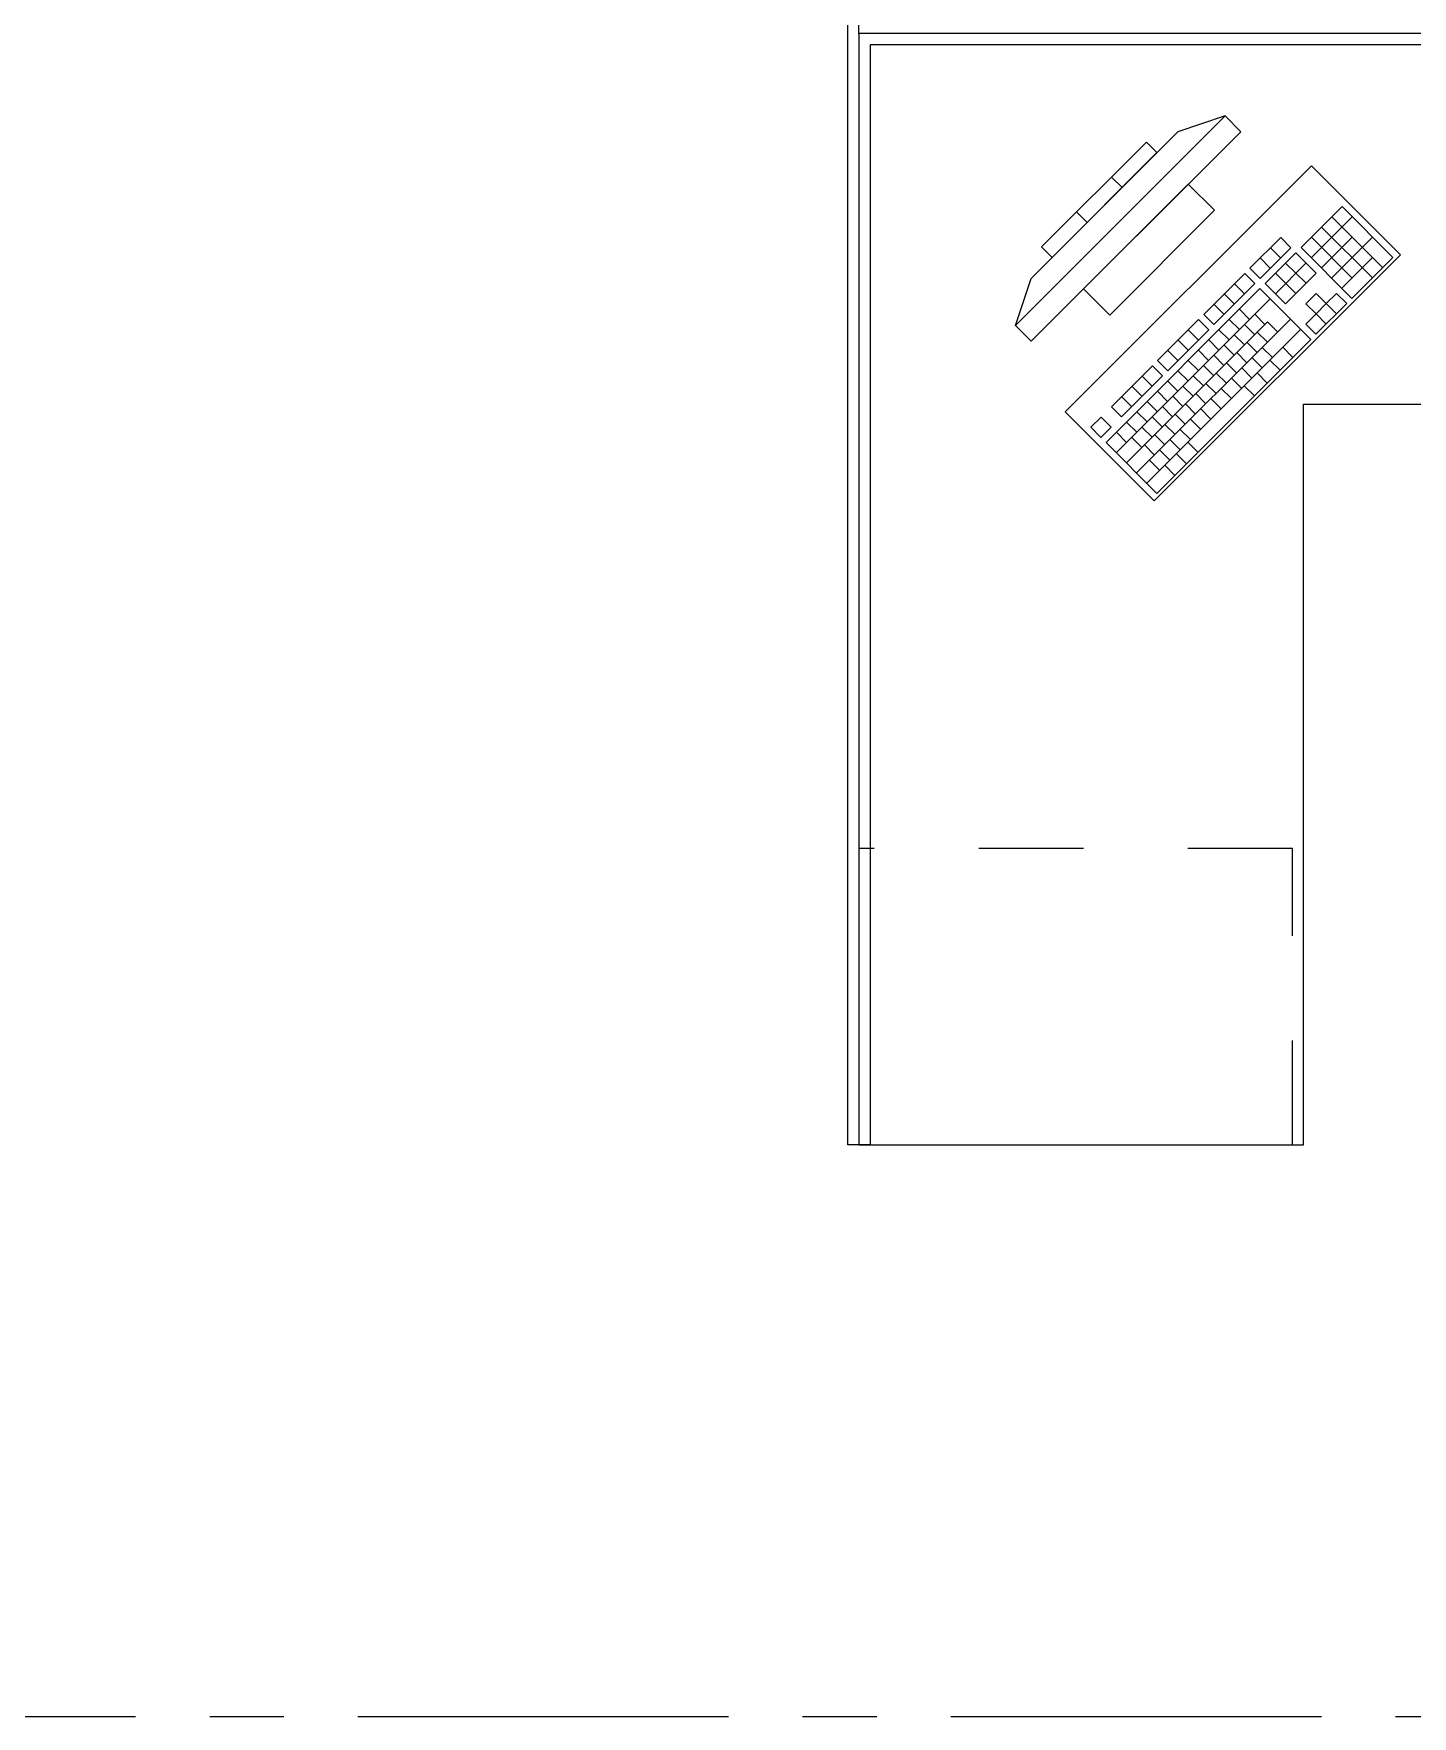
# Model space of a CAD drawing. Header units: inches. Extents: x -38 to 5698, y -33 to 92.
# Drawn here: x 311.601 to 313.461, y 10.002 to 12.273 of the extents above; entities that cross this region are included whole.
import ezdxf

# ---------------------------------------------------------------- set-up
doc = ezdxf.new("R2010")
doc.units = ezdxf.units.IN
doc.header["$MEASUREMENT"] = 0
doc.linetypes.add('Punto & Raya', pattern=[0.65, 0.5, -0.075, 0, -0.075])
doc.linetypes.add('Rayas', pattern=[0.282222, 0.141111, -0.141111])
doc.layers.add('Interior - Mobiliario', color=7, linetype='Continuous')
doc.layers.add('Marcador - Secciones', color=251, linetype='Continuous')

msp = doc.modelspace()

# ---------------------------------------------------------------- linework, layer by layer
at = {"layer": 'Interior - Mobiliario', "color": 175, "linetype": 'Continuous', "lineweight": 13}
for p, q in [((312.6995, 12.2581), (312.6995, 12.2881)), ((312.6995, 10.7731), (312.6995, 12.2581)), ((312.7295, 12.2581), (312.7295, 10.7731)), ((314.0145, 12.2581), (312.7295, 12.2581)), ((313.2084, 12.162), (312.9256, 11.8792)), ((313.2084, 12.162), (313.1448, 12.1408)), ((313.2297, 12.1408), (313.2084, 12.162)), ((312.9468, 11.858), (313.2297, 12.1408)), ((312.9468, 11.9428), (313.1448, 12.1408)), ((313.1024, 12.1267), (312.9609, 11.9852)), ((312.9751, 11.9711), (313.1165, 12.1125)), ((313.1165, 12.1125), (313.1024, 12.1267)), ((313.1589, 12.0701), (313.0175, 11.9287)), ((313.0694, 12.0654), (313.0552, 12.0795)), ((313.1943, 12.0347), (313.1589, 12.0701)), ((313.3664, 12.0397), (313.311, 11.9843)), ((313.435, 11.9711), (313.3664, 12.0397)), ((313.0222, 12.0182), (313.0081, 12.0324)), ((313.0529, 11.8933), (313.1943, 12.0347)), ((313.3247, 11.9706), (313.3801, 12.026)), ((313.4211, 11.9573), (313.3526, 12.0259)), ((313.2835, 11.998), (313.242, 11.9564)), ((313.2972, 11.9842), (313.2835, 11.998)), ((313.3797, 11.9433), (313.3249, 11.9982)), ((313.3384, 11.9569), (313.38, 11.9984)), ((313.4073, 11.9434), (313.3387, 12.012)), ((313.3521, 11.9432), (313.4075, 11.9986)), ((312.9609, 11.9852), (312.9751, 11.9711)), ((313.2557, 11.9427), (313.2972, 11.9842)), ((313.2695, 11.9566), (313.2558, 11.9703)), ((313.3041, 11.9774), (313.2625, 11.9358)), ((313.2834, 11.9704), (313.2697, 11.9841)), ((313.3315, 11.95), (313.3041, 11.9774)), ((313.311, 11.9843), (313.3796, 11.9157)), ((313.3659, 11.9295), (313.4074, 11.971)), ((313.3796, 11.9157), (313.435, 11.9711)), ((313.235, 11.9495), (313.1797, 11.8941)), ((313.2488, 11.9358), (313.235, 11.9495)), ((313.242, 11.9564), (313.2557, 11.9427)), ((313.2763, 11.9221), (313.3178, 11.9637)), ((313.3038, 11.9223), (313.2764, 11.9497)), ((313.29, 11.9084), (313.3315, 11.95)), ((313.3177, 11.9361), (313.2902, 11.9635)), ((312.9256, 11.8792), (312.9468, 11.9428)), ((313.0175, 11.9287), (313.0529, 11.8933)), ((313.2556, 11.9289), (313.0479, 11.7212)), ((313.1934, 11.8804), (313.2488, 11.9358)), ((313.2349, 11.9219), (313.2212, 11.9356)), ((313.3242, 11.8604), (313.2556, 11.9289)), ((313.2625, 11.9358), (313.29, 11.9084)), ((313.0616, 11.7075), (313.2693, 11.9152)), ((313.2072, 11.8942), (313.1935, 11.908)), ((313.2211, 11.9081), (313.2074, 11.9218)), ((313.3314, 11.9224), (313.3175, 11.9086)), ((313.3175, 11.9086), (313.3312, 11.8948)), ((313.3311, 11.8673), (313.3727, 11.9088)), ((313.3312, 11.8948), (313.3451, 11.9087)), ((313.3451, 11.9087), (313.3314, 11.9224)), ((313.3589, 11.9225), (313.3451, 11.9087)), ((313.3588, 11.895), (313.3451, 11.9087)), ((313.3727, 11.9088), (313.3589, 11.9225)), ((312.9256, 11.8792), (312.9468, 11.858)), ((313.0753, 11.6938), (313.2657, 11.8842)), ((313.089, 11.6801), (313.2968, 11.8878)), ((313.1727, 11.8872), (313.1173, 11.8318)), ((313.1864, 11.8735), (313.1727, 11.8872)), ((313.1797, 11.8941), (313.1934, 11.8804)), ((313.2278, 11.8737), (313.2141, 11.8874)), ((313.2416, 11.8875), (313.2279, 11.9012)), ((313.2484, 11.8669), (313.2347, 11.8806)), ((313.2623, 11.8807), (313.2486, 11.8944)), ((313.2794, 11.8705), (313.2657, 11.8842)), ((313.3312, 11.8948), (313.3174, 11.881)), ((313.3174, 11.881), (313.3311, 11.8673)), ((313.345, 11.8811), (313.3312, 11.8948)), ((313.1028, 11.6664), (313.3105, 11.8741)), ((313.1165, 11.6526), (313.3242, 11.8604)), ((313.1311, 11.8181), (313.1864, 11.8735)), ((313.1588, 11.8458), (313.145, 11.8595)), ((313.1726, 11.8596), (313.1589, 11.8733)), ((313.2001, 11.846), (313.1864, 11.8597)), ((313.2139, 11.8598), (313.2002, 11.8735)), ((313.2346, 11.853), (313.2209, 11.8667)), ((313.2518, 11.8428), (313.238, 11.8565)), ((313.2656, 11.8566), (313.2519, 11.8703)), ((313.1449, 11.8319), (313.1312, 11.8456)), ((313.1862, 11.8321), (313.1725, 11.8458)), ((313.2069, 11.8253), (313.1932, 11.839)), ((313.2207, 11.8392), (313.207, 11.8529)), ((313.2379, 11.8289), (313.2242, 11.8426)), ((313.2585, 11.8221), (313.2448, 11.8359)), ((313.2724, 11.836), (313.2587, 11.8497)), ((313.3, 11.8361), (313.2862, 11.8498)), ((313.1104, 11.8249), (313.055, 11.7695)), ((313.0687, 11.7558), (313.1241, 11.8112)), ((313.1103, 11.7973), (313.0966, 11.811)), ((313.1241, 11.8112), (313.1104, 11.8249)), ((313.1173, 11.8318), (313.1311, 11.8181)), ((313.1586, 11.8044), (313.1448, 11.8181)), ((313.1724, 11.8183), (313.1587, 11.832)), ((313.1792, 11.7976), (313.1655, 11.8114)), ((313.193, 11.8115), (313.1793, 11.8252)), ((313.2102, 11.8012), (313.1965, 11.815)), ((313.2241, 11.8151), (313.2103, 11.8288)), ((313.2447, 11.8083), (313.231, 11.822)), ((313.2653, 11.8015), (313.2516, 11.8152)), ((313.2826, 11.8188), (313.2689, 11.8325)), ((313.0964, 11.7835), (313.0827, 11.7972)), ((313.1309, 11.7767), (313.1171, 11.7904)), ((313.1447, 11.7906), (313.131, 11.8043)), ((313.1653, 11.7838), (313.1516, 11.7975)), ((313.1964, 11.7874), (313.1827, 11.8011)), ((313.217, 11.7806), (313.2033, 11.7943)), ((313.2308, 11.7944), (313.2171, 11.8082)), ((313.248, 11.7842), (313.2343, 11.7979)), ((313.055, 11.7695), (313.0687, 11.7558)), ((313.0826, 11.7696), (313.0689, 11.7833)), ((313.117, 11.7629), (313.1033, 11.7766)), ((313.1376, 11.7561), (313.1239, 11.7698)), ((313.1515, 11.7699), (313.1378, 11.7837)), ((313.1687, 11.7597), (313.155, 11.7734)), ((313.1825, 11.7735), (313.1688, 11.7873)), ((313.1893, 11.7529), (313.1756, 11.7666)), ((313.2032, 11.7668), (313.1894, 11.7805)), ((313.0412, 11.7556), (313.0273, 11.7418)), ((313.0549, 11.7419), (313.0412, 11.7556)), ((313.0893, 11.7352), (313.0756, 11.7489)), ((313.1032, 11.749), (313.0894, 11.7628)), ((313.1238, 11.7423), (313.1101, 11.756)), ((313.141, 11.732), (313.1273, 11.7457)), ((313.1548, 11.7458), (313.1411, 11.7596)), ((313.1755, 11.7391), (313.1617, 11.7528)), ((313.0273, 11.7418), (313.041, 11.7281)), ((313.041, 11.7281), (313.0549, 11.7419)), ((313.0479, 11.7212), (313.1165, 11.6526)), ((313.0755, 11.7213), (313.0618, 11.7351)), ((313.0961, 11.7146), (313.0824, 11.7283)), ((313.11, 11.7284), (313.0962, 11.7421)), ((313.1271, 11.7182), (313.1134, 11.7319)), ((313.1478, 11.7114), (313.1341, 11.7251)), ((313.1616, 11.7252), (313.1479, 11.7389)), ((313.1719, 11.708), (313.1581, 11.7217)), ((313.1133, 11.7043), (313.0996, 11.718)), ((313.1201, 11.6837), (313.1064, 11.6974)), ((313.1339, 11.6975), (313.1202, 11.7112)), ((313.1563, 11.6925), (313.1426, 11.7062)), ((313.1407, 11.6769), (313.127, 11.6906)), ((312.7295, 10.7731), (312.6995, 10.7731))]:
    msp.add_line(p, q, dxfattribs=at)
at = {"layer": 'Interior - Mobiliario', "color": 175, "linetype": 'Rayas', "lineweight": 13}
for p, q in [((313.2995, 11.1731), (312.7145, 11.1731)), ((313.2995, 10.7731), (313.2995, 11.1731))]:
    msp.add_line(p, q, dxfattribs=at)
at = {"layer": 'Interior - Mobiliario', "color": 175, "linetype": 'Continuous', "lineweight": 13, "flags": 128}
for points in [[(312.7145, 12.2731), (312.7145, 13.7731), (313.3145, 13.7731), (313.3145, 12.7731), (314.0145, 12.7731), (314.0145, 12.2731)], [(312.7145, 12.2731), (312.7145, 10.7731), (313.3145, 10.7731), (313.3145, 11.7731), (314.0145, 11.7731), (314.0145, 12.2731)], [(312.9928, 11.7625), (313.113, 11.6423), (313.4453, 11.9746), (313.3251, 12.0948)]]:
    msp.add_lwpolyline(points, close=True, dxfattribs=at)
at = {"layer": 'Marcador - Secciones', "color": 251, "linetype": 'Punto & Raya', "lineweight": 13}
msp.add_line((282.4384, 10.0018), (323.8507, 10.0018), dxfattribs=at)

doc.saveas('drawing.dxf')
